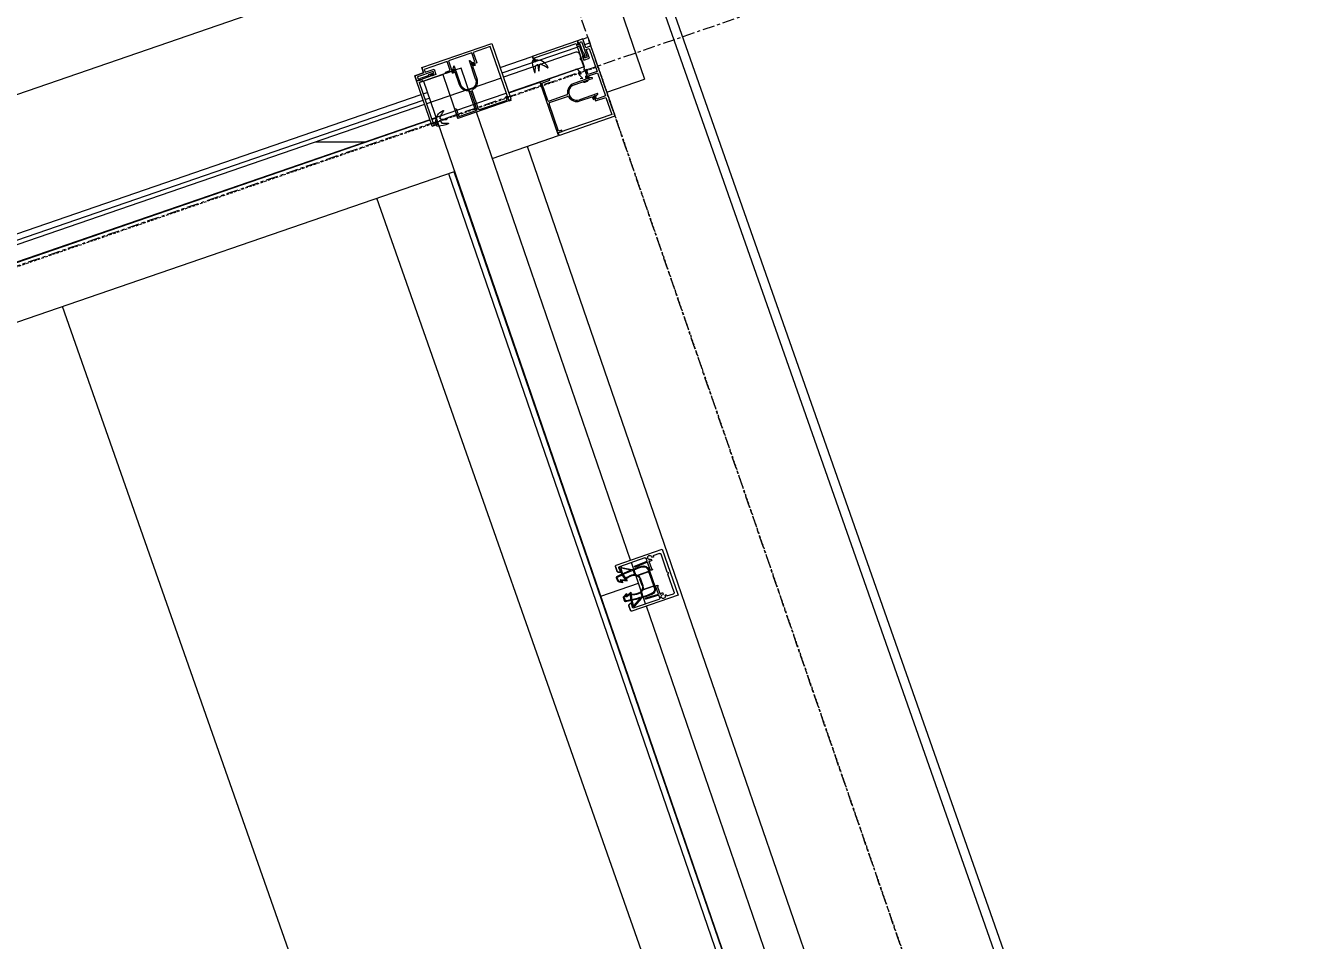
# Model space of a CAD drawing. Header units: millimetres. Extents: x -2479188 to -2300024, y 3874558 to 4053369.
# Drawn here: x -2341625 to -2340357, y 3992834 to 3993750 of the extents above; entities that cross this region are included whole.
import ezdxf

# ---------------------------------------------------------------- set-up
doc = ezdxf.new("R2010")
doc.units = ezdxf.units.MM
doc.linetypes.add('Grid Line', pattern=[21, 12, -3, 3, -3])
doc.linetypes.add('Overhead', pattern=[4, 2.5, -1.5])
for name, color, linetype, lineweight in [('A-ANNO-DIMS', 211, 'Continuous', 5), ('A-ANNO-DIMS-200', 211, 'Continuous', 5), ('A-DETL-GENF', 92, 'Continuous', 5), ('A-FLOR-OVHD', 1, 'Overhead', 13), ('A-GENM', 13, 'Continuous', 5), ('A-GLAZ-CWMG', 51, 'Continuous', 5), ('A-ROOF', 132, 'Continuous', 5), ('A-ROOF-PATT', 132, 'Continuous', 5), ('A-WALL-FNSH', 113, 'Continuous', 13), ('S-BEAM', 12, 'Continuous', 5), ('S-GRID', 1, 'Continuous', 5)]:
    doc.layers.add(name, color=color, linetype=linetype, lineweight=lineweight)
doc.styles.add('Arial', font='arial.ttf', dxfattribs={"height": 500})
doc.dimstyles.new('2_5-Diagonal-_deg_-Decimal_O', dxfattribs={"dimscale": 304.8, "dimtxt": 510.1297, "dimasz": 0.984252, "dimexe": 0.656168, "dimexo": 0.0625, "dimgap": 0.984252, "dimtad": 1, "dimdec": 0, "dimzin": 0, "dimdsep": 46, "dimtxsty": 'Arial', "dimblk1": 'OBLIQUE', "dimblk2": 'OBLIQUE', "dimsah": 1, "dimcen": 0.09, "dimdle": 0.656168, "dimazin": 0, "dimtfac": 1, "dimtdec": 4, "dimtix": 1, "dimtmove": 0, "dimatfit": 3, "dimfxl": 3.28084, "dimfxlon": 1, "dimtvp": 1, "dimtfill": 1, "dimtolj": 1, "dimtzin": 0, "dimlwd": 15, "dimlwe": 15, "dimarcsym": 2})

# ---------------------------------------------------------------- blocks, each defined once
blk = doc.blocks.new('MulticellPanel_Polycarbonate_Danpal_1040w - Blue-2881222-GA - Part A 6m')
at = {"layer": 'A-GENM'}
h = blk.add_hatch(dxfattribs=at)
h.set_pattern_fill('FP_10', color=256, style=0, pattern_type=2)
h.set_pattern_definition([(250.995, (-913393.64, 4538387.35), (756.39213, -260.52053), []), (340.995, (-913393.64, 4538387.35), (260.52053, 756.39213), [])])
h.paths.add_polyline_path([(515, 6.4), (513, 1.3), (518.8, 3.2)])
h.paths.add_polyline_path([(520, 13.5), (515, 10.9), (515, 6.4), (520, 4.4)])
h.paths.add_polyline_path([(520, 2.1), (513, 1.3), (520, -7)])
h.paths.add_polyline_path([(511.1, 0), (-356.9, 0), (-356.9, -16), (517, -16), (518.8, -8.2)])
h.paths.add_polyline_path([(-358.9, 0), (-404.7, 0), (-406.2, 0), (-437.8, 0), (-437.8, -16), (-358.9, -16), (-358.9, -13.5)])
h.paths.add_polyline_path([(-440.3, 0), (-511.9, -0.8), (-518.8, -8.2), (-517, -16), (-440.3, -14.8)])
h.paths.add_polyline_path([(-515, 6.4), (-518.8, 3.2), (-513, 1.3)])
h.paths.add_polyline_path([(-519.5, 13.2), (-520, 12.8), (-520, 4.4), (-515, 6.4), (-515.6, 11.3)])
h.paths.add_polyline_path([(-513, 1.3), (-520, 2.1), (-520, -7)])
for p, q in [((-520, 13.3), (-520, 4.4)), ((-515.7, 15), (-518.5, 15)), ((514.4, 14.2), (512.5, 10.5)), ((518.5, 15), (515.7, 15)), ((520, 4.4), (520, 13.5)), ((-520, 2.1), (-520, -7)), ((-512.5, 6), (-515, 10.9)), ((-515, 10.9), (-512.5, 10.5)), ((-513, 1.3), (-515, 6.4)), ((-515, 6.4), (-512.5, 6)), ((-440, 0), (-511.1, 0)), ((-405.7, 0), (-437.8, 0)), ((-358.9, 0), (-404.7, 0)), ((511.1, 0), (-357.2, 0)), ((512.5, 10.5), (515, 10.9)), ((515, 10.9), (512.5, 6)), ((512.5, 6), (515, 6.4)), ((515, 6.4), (513, 1.3)), ((520, -7), (520, 2.1)), ((-520, -9.4), (-520, -13)), ((520, -13), (520, -9.4)), ((-517, -16), (-440.3, -16)), ((-437.8, -16), (-358.9, -16)), ((-356.9, -16), (517, -16))]:
    blk.add_line(p, q, dxfattribs=at)
for centre, radius, start, end in [((-518.5, 13.5), 1.5, 90, 135), ((-515.7, 13.5), 1.5, 26.8391, 90), ((515.7, 13.5), 1.5, 90, 153.1609), ((518.5, 13.5), 1.5, 360, 90), ((-520, 3.2), 1.2, 270.0002, 89.9998), ((-511.1, 2), 2, 201.2136, 270), ((511.1, 2), 2, 270, 338.7864), ((520, 3.2), 1.2, 90.0002, 269.9998), ((-520, -8.2), 1.2, 270.0002, 89.9998), ((520, -8.2), 1.2, 90.0002, 269.9998), ((-517, -13), 3, 180, 270), ((517, -13), 3, 270, 360)]:
    blk.add_arc(centre, radius, start, end, dxfattribs=at)
blk = doc.blocks.new('Rectangular Mullion - Frame_Framed Facade_Danpal_DPANMF BT1-2879517-GA - Part A 6m')
at = {"layer": 'A-GLAZ-CWMG'}
for p, q in [((-2341066.7, 3993736.3), (-2341061.5, 3993738.1)), ((-2341064.8, 3993730.8), (-2341059.6, 3993732.6)), ((-2341061.5, 3993738.1), (-2341059.6, 3993732.6)), ((-2341059.6, 3993732.6), (-2341058.5, 3993729.3)), ((-2341149.5, 3993707.8), (-2341117.2, 3993718.9)), ((-2341147.5, 3993702.3), (-2341072.2, 3993728.2)), ((-2341140.7, 3993682.4), (-2341109.5, 3993693.2)), ((-2342057.4, 3993395.1), (-2341228.3, 3993680.7)), ((-2341226.4, 3993681.3), (-2341222.3, 3993682.8)), ((-2342055.5, 3993389.5), (-2341226.4, 3993675.1)), ((-2341224.5, 3993675.8), (-2341220.4, 3993677.2)), ((-2342042.7, 3993371.8), (-2341219.3, 3993655.3)), ((-2341217.7, 3993655.9), (-2341213.5, 3993657.3)), ((-2341157.3, 3993616.9), (-2341091.1, 3993639.7)), ((-2342030.3, 3993316.3), (-2341195.1, 3993603.9))]:
    blk.add_line(p, q, dxfattribs=at)
blk = doc.blocks.new('Rectangular Mullion - DPAEC50-1105308-GA - Part A 6m')
at = {"layer": 'A-DETL-GENF'}
for p, q in [((24.3, 53.5), (-24.3, 53.5)), ((-24.3, 53.5), (-24.3, 4.5)), ((-20.1, 50.7), (-1.2, 50.7)), ((-1.2, 50.7), (0, 51.9)), ((0, 51.9), (1.2, 50.7)), ((1.2, 50.7), (20.1, 50.7)), ((24.3, 4.5), (24.3, 53.5)), ((-21.3, 42.6), (-21.3, 49.5)), ((-20.1, 41), (-19.6, 42.6)), ((-17, 40), (-18.6, 39.5)), ((18.6, 39.5), (17, 40)), ((19.6, 42.6), (20.1, 41)), ((21.3, 49.5), (21.3, 42.6)), ((-21.8, 7.3), (-21.8, 34.3)), ((-20.8, 35.3), (-18.1, 35.3)), ((-18.1, 35.3), (-17.6, 21.6)), ((-9.6, 36.9), (-17.6, 36.9)), ((-16.3, 22.3), (-16.8, 35.3)), ((-16.8, 35.3), (-9, 35.3)), ((-8, 37.5), (-9.1, 37.5)), ((9.1, 34.3), (-9.1, 34.3)), ((-9.1, 33.5), (-7.9, 33.5)), ((-8, 36.3), (-8, 37.5)), ((-7.9, 33.5), (-7.9, 21.5)), ((-7.3, 22), (-7.3, 33.5)), ((-7.3, 33.5), (7.3, 33.5)), ((7.3, 33.5), (7.3, 22)), ((7.9, 21.5), (7.9, 33.5)), ((7.9, 33.5), (9.1, 33.5)), ((9.1, 37.5), (8, 37.5)), ((8, 37.5), (8, 36.3)), ((9, 35.3), (16.8, 35.3)), ((17.6, 36.9), (9.6, 36.9)), ((16.8, 35.3), (16.3, 22.3)), ((17.6, 21.6), (18.1, 35.3)), ((18.1, 35.3), (20.8, 35.3)), ((21.8, 34.3), (21.8, 7.3)), ((-15, 18), (-20.3, 8.8)), ((-19.7, 8.7), (-14.9, 16.9)), ((-9.3, 19.8), (-14.2, 19.8)), ((-14.2, 19.2), (-9.6, 19.2)), ((3.5, 23.2), (-3.5, 23.2)), ((-3.5, 22.6), (3.5, 22.6)), ((14.2, 19.8), (9.3, 19.8)), ((9.6, 19.2), (14.2, 19.2)), ((14.9, 16.9), (19.7, 8.7)), ((20.3, 8.8), (15, 18)), ((-23.3, 3.5), (-18.2, 3.5)), ((-16.8, 6.7), (-20.7, 6.3)), ((-20.3, 8.8), (-20.3, 7.3)), ((-20.3, 7.3), (-14.1, 7.3)), ((-19.7, 7.9), (-19.7, 8.7)), ((-14.2, 7.9), (-19.7, 7.9)), ((-8.9, 9.2), (-13.4, 8.1)), ((-13.3, 7.4), (-7.3, 8.9)), ((-8.5, 1.7), (-12.4, 1.4)), ((-12.2, 0.8), (-8.6, 1.1)), ((-7.3, 8.9), (-9.2, 4.5)), ((-8.7, 4), (-6.9, 4.4)), ((-6.9, 4.4), (-8.5, 1.7)), ((-8.3, 4.8), (-6.1, 9.9)), ((-6.1, 9.9), (-8.3, 9.4)), ((-5.8, 5.4), (-8.3, 4.8)), ((-7.8, 1.7), (-5.8, 5.4)), ((8.3, 4.8), (5.8, 5.4)), ((5.8, 5.4), (7.8, 1.7)), ((8.3, 9.4), (6.1, 9.9)), ((6.1, 9.9), (8.3, 4.8)), ((8.5, 1.7), (6.9, 4.4)), ((6.9, 4.4), (8.7, 4)), ((9.2, 4.5), (7.3, 8.9)), ((7.3, 8.9), (13.3, 7.4)), ((12.4, 1.4), (8.5, 1.7)), ((8.6, 1.1), (12.2, 0.8)), ((13.4, 8.1), (8.9, 9.2)), ((14.1, 7.3), (20.3, 7.3)), ((19.7, 7.9), (14.2, 7.9)), ((20.7, 6.3), (16.8, 6.7)), ((18.2, 3.5), (23.3, 3.5)), ((19.7, 8.7), (19.7, 7.9)), ((20.3, 7.3), (20.3, 8.8))]:
    blk.add_line(p, q, dxfattribs=at)
for centre, radius, start, end in [((-20.1, 49.5), 1.2, 90, 180), ((20.1, 49.5), 1.2, 360, 90), ((-20.6, 39), 2.1, 75, 15), ((-20.6, 39), 3.7, 75, 100.9055), ((-20.6, 39), 3.7, 325.4192, 15), ((20.6, 39), 3.7, 165, 214.5808), ((20.6, 39), 2.1, 165, 105), ((20.6, 39), 3.7, 79.0945, 105), ((-20.8, 34.3), 1, 90, 180), ((-9.1, 28.3), 6, 90, 178.5709), ((137.1, 24.7), 152.2, 178.5709, 182.4896), ((-9.1, 28.3), 5.2, 90, 178.5709), ((137.1, 24.7), 151.4, 178.5709, 181.8369), ((-9.8, 37.6), 0.706, 289.0493, 354.5477), ((-9, 36.3), 1, 270, 360), ((9, 36.3), 1, 180, 270), ((9.8, 37.6), 0.706, 185.4523, 250.9507), ((9.1, 28.3), 6, 1.4287, 89.9792), ((9.1, 28.3), 5.2, 1.4291, 90), ((-137.1, 24.7), 151.4, 358.1631, 1.4291), ((-137.1, 24.7), 152.2, 357.5109, 1.4287), ((20.8, 34.3), 1, 360, 90), ((137.1, 24.7), 152.2, 182.9076, 186.319), ((137.1, 24.7), 151.4, 182.064, 186.2791), ((-3.5, 16.6), 6.58, 156.7371, 181.8449), ((16.4, 17.2), 26.5, 181.8449, 197.5886), ((-3.5, 16.6), 5.98, 90, 181.8449), ((16.4, 17.2), 25.9, 181.8449, 197.6717), ((-3.5, 16.6), 6.58, 131.8412, 150.9148), ((-3.5, 16.6), 6.58, 90, 125.1634), ((3.5, 16.6), 6.58, 54.8366, 90), ((3.5, 16.6), 5.98, 358.1551, 90), ((3.5, 16.6), 6.58, 29.0852, 48.1588), ((-16.4, 17.2), 25.9, 342.3283, 358.1551), ((-16.4, 17.2), 26.5, 342.4114, 358.1551), ((3.5, 16.6), 6.58, 358.1551, 23.2629), ((-137.1, 24.7), 151.4, 353.7209, 357.936), ((-137.1, 24.7), 152.2, 353.681, 357.0924), ((-23.3, 4.5), 1, 180, 270), ((-20.8, 7.3), 1, 180, 275), ((137.1, 25.2), 152.2, 186.7358, 188.8939), ((137.1, 25.2), 151.4, 186.7315, 189.0318), ((-12.3, 1.8), 0.975, 188.8939, 275.24), ((-8.8, 4.4), 0.4, 157.1611, 284), ((-8.7, 2.1), 0.963, 275.24, 334.4387), ((8.7, 2.1), 0.963, 205.5613, 264.76), ((8.8, 4.4), 0.4, 256, 22.8389), ((12.3, 1.8), 0.975, 264.76, 351.1061), ((-137.1, 25.2), 151.4, 350.9682, 353.2685), ((-137.1, 25.2), 152.2, 351.1061, 353.2642), ((20.8, 7.3), 1, 265, 360), ((23.3, 4.5), 1, 270, 360)]:
    blk.add_arc(centre, radius, start, end, dxfattribs=at)
for points, knots in [([(-17.6, 21.6), (-17.6, 21.5), (-17.6, 21.4), (-17.4, 21.3), (-17.1, 21.3), (-16.8, 21.5), (-16.6, 21.7), (-16.4, 21.9), (-16.4, 22.1), (-16.4, 22.3), (-16.3, 22.3)], [0, 0, 0, 0, 0.125, 0.25, 0.5, 0.625, 0.75, 0.875, 0.9375, 1, 1, 1, 1]), ([(16.3, 22.3), (16.4, 22.3), (16.4, 22.1), (16.4, 22), (16.5, 21.8), (16.7, 21.5), (17.1, 21.2), (17.6, 21.3), (17.6, 21.6)], [0, 0, 0, 0, 0.0625, 0.125, 0.1875, 0.3125, 0.4375, 1, 1, 1, 1]), ([(-18.2, 3.5), (-18.1, 3.5), (-17.9, 3.5), (-17.6, 3.7), (-17.5, 3.8), (-17.3, 4), (-17.2, 4.2), (-17, 4.4), (-16.9, 4.6), (-16.8, 4.8), (-16.7, 5.1), (-16.6, 5.4), (-16.5, 5.6), (-16.5, 5.8), (-16.5, 6), (-16.5, 6.2), (-16.5, 6.4), (-16.5, 6.6), (-16.6, 6.7), (-16.8, 6.7), (-16.8, 6.7)], [0, 0, 0, 0, 0.083333, 0.166667, 0.208333, 0.25, 0.333333, 0.375, 0.416667, 0.458333, 0.5, 0.583333, 0.666667, 0.729167, 0.791667, 0.84375, 0.885417, 0.927083, 0.96875, 1, 1, 1, 1]), ([(16.8, 6.7), (16.8, 6.7), (16.6, 6.7), (16.5, 6.6), (16.5, 6.4), (16.5, 6.2), (16.5, 6), (16.5, 5.8), (16.5, 5.6), (16.6, 5.3), (16.9, 4.6), (17.5, 3.7), (17.8, 3.5), (18.2, 3.5)], [0, 0, 0, 0, 0.03125, 0.072917, 0.114583, 0.15625, 0.208333, 0.270833, 0.333333, 0.416667, 0.583333, 0.75, 1, 1, 1, 1])]:
    blk.add_open_spline(points, degree=3, knots=knots, dxfattribs=at)
blk = doc.blocks.new('Rectangular Mullion - Mullion_FramedFacade_Danpal_DPAEC50-2879753-GA - Part A 6m')
at = {"layer": 'A-GLAZ-CWMG'}
for p, q in [((3.5, 22.6), (-3.5, 22.6)), ((-18.2, 3.5), (-23.3, 3.5)), ((-20.3, 8.8), (-21.8, 8.8)), ((-20.7, 6.3), (-16.8, 6.7)), ((-20.3, 7.3), (-20.3, 8.8)), ((-14.1, 7.3), (-20.3, 7.3)), ((-8.6, 1.1), (-12.2, 0.8)), ((-8.3, 9.4), (-6.1, 9.9)), ((-6.1, 9.9), (-8.3, 4.8)), ((-8.3, 4.8), (-5.8, 5.4)), ((-5.8, 5.4), (-7.8, 1.7)), ((7.8, 1.7), (5.8, 5.4)), ((5.8, 5.4), (8.3, 4.8)), ((8.3, 4.8), (6.1, 9.9)), ((6.1, 9.9), (8.3, 9.4)), ((12.2, 0.8), (8.6, 1.1)), ((20.3, 7.3), (14.1, 7.3)), ((16.8, 6.7), (20.7, 6.3)), ((23.3, 3.5), (18.2, 3.5)), ((21.8, 8.8), (20.3, 8.8)), ((20.3, 8.8), (20.3, 7.3))]:
    blk.add_line(p, q, dxfattribs=at)
for centre, radius, start, end in [((-3.5, 16.6), 5.98, 90, 181.8449), ((16.4, 17.2), 25.9, 181.8449, 197.6717), ((3.5, 16.6), 5.98, 358.1551, 90), ((-16.4, 17.2), 25.9, 342.3283, 358.1551), ((-23.3, 4.5), 1, 180, 270), ((-20.8, 7.3), 1, 227.5, 275), ((137.1, 25.2), 152.2, 186.7358, 188.8939), ((-12.3, 1.8), 0.975, 188.8939, 275.24), ((-8.7, 2.1), 0.963, 275.24, 334.4387), ((8.7, 2.1), 0.963, 205.5613, 264.76), ((12.3, 1.8), 0.975, 264.76, 351.1061), ((-137.1, 25.2), 152.2, 351.1061, 353.2642), ((20.8, 7.3), 1, 265, 0), ((23.3, 4.5), 1, 270, 0)]:
    blk.add_arc(centre, radius, start, end, dxfattribs=at)
for points, knots in [([(-16.8, 6.7), (-16.8, 6.7), (-16.6, 6.7), (-16.5, 6.6), (-16.5, 6.4), (-16.5, 6.2), (-16.5, 6), (-16.5, 5.8), (-16.5, 5.6), (-16.6, 5.4), (-16.7, 5.1), (-16.8, 4.8), (-16.9, 4.6), (-17, 4.4), (-17.2, 4.2), (-17.3, 4), (-17.5, 3.8), (-17.6, 3.7), (-17.9, 3.5), (-18.1, 3.5), (-18.2, 3.5)], [-1, -1, -1, -1, -0.96875, -0.927083, -0.885417, -0.84375, -0.791667, -0.729167, -0.666667, -0.583333, -0.5, -0.458333, -0.416667, -0.375, -0.333333, -0.25, -0.208333, -0.166667, -0.083333, 0, 0, 0, 0]), ([(18.2, 3.5), (17.8, 3.5), (17.5, 3.7), (16.9, 4.6), (16.6, 5.3), (16.5, 5.6), (16.5, 5.8), (16.5, 6), (16.5, 6.2), (16.5, 6.4), (16.5, 6.6), (16.6, 6.7), (16.8, 6.7), (16.8, 6.7)], [-1, -1, -1, -1, -0.75, -0.583333, -0.416667, -0.333333, -0.270833, -0.208333, -0.15625, -0.114583, -0.072917, -0.03125, 0, 0, 0, 0])]:
    blk.add_open_spline(points, degree=3, knots=knots, dxfattribs=at)
blk = doc.blocks.new('Rectangular Mullion - DPANMF BT2-V69-GA - Part A 6m')
at = {"layer": 'A-DETL-GENF'}
for p, q in [((-41.7, 64.5), (-46.7, 64.5)), ((-46.7, 64.5), (-46.7, 10.5)), ((-46, 64.5), (10.8, 64.5)), ((13.3, 67), (-45.3, 67)), ((-41.7, 63), (-41.7, 64.5)), ((10.8, 64.5), (10.8, 46.4)), ((13.3, -7.1), (13.3, 67)), ((-45.2, 33.9), (-45.2, 63)), ((-45.2, 63), (-41.7, 63)), ((-15.1, 40.1), (4, 40.1)), ((-2, 41.3), (-15, 41.3)), ((-2, 43.8), (-2, 41.3)), ((-1, 41.3), (-1, 43.8)), ((0.9, 41.3), (-1, 41.3)), ((10.8, 46.4), (-0.2, 46.4)), ((-0.2, 46.4), (-0.2, 42.1)), ((1.3, 41.5), (1.3, 44.9)), ((1.3, 44.9), (10.8, 44.9)), ((4.2, 40.7), (1.7, 42.1)), ((10.8, 44.9), (10.8, 20.4)), ((-45.2, 12), (-45.2, 30.4)), ((-25.4, 32.9), (-44.2, 32.9)), ((-44.2, 31.4), (-25.4, 31.4)), ((4, 24.1), (-15.3, 24.1)), ((-15.3, 22.9), (-2, 22.9)), ((-2, 22.9), (-2, 20.4)), ((-1, 20.4), (-1, 22.9)), ((-1, 22.9), (0.9, 22.9)), ((-0.2, 22), (-0.2, 13.8)), ((-0.2, 13.8), (1.3, 13.8)), ((1.3, 20.4), (1.3, 22.5)), ((10.8, 20.4), (1.3, 20.4)), ((1.3, 13.8), (1.3, 18.9)), ((1.3, 18.9), (10.8, 18.9)), ((1.7, 22.2), (4.2, 23.6)), ((10.8, 18.9), (10.8, -5.4)), ((-46.7, 10.5), (-36.7, 10.5)), ((-36.7, 12), (-45.2, 12)), ((-36.7, 10.5), (-36.7, 12)), ((7.8, 4), (2, 4)), ((2, 4), (2, 0.1)), ((3.3, -0.6), (3.3, 2.3)), ((3.3, 2.3), (5.9, 2.3)), ((3.3, 1.2), (3.3, -1.6)), ((4.4, -2.2), (4.4, 0.6)), ((5.9, 2.3), (5.9, -14.3)), ((7.8, -5.4), (7.8, 4)), ((-45.8, -6.3), (-48, -0.4)), ((-43.7, -6.9), (-45.8, -6.3)), ((-44.1, -10.5), (-45.6, -10.5)), ((-45.6, -10.5), (-45.6, -16.4)), ((-45.6, -12.3), (-45.6, -10.5)), ((-45.6, -10.5), (-43.4, -10.5)), ((-44.2, -0.9), (-43.1, -6.3)), ((-44.1, -14.4), (-44.1, -10.5)), ((-41.5, -5.9), (-43.6, -0.7)), ((-43.4, -10.5), (-43.4, -11.6)), ((0, -11.7), (0, -14.4)), ((1.8, -11), (0.7, -11)), ((2.4, -16.4), (1.6, -12.4)), ((1.6, -12.4), (3.2, -12.4)), ((2.3, -2.4), (2.3, -10.5)), ((2.3, -12.7), (2.3, -16.4)), ((3.7, -3.3), (4.4, -2.2)), ((3.7, -11.9), (3.7, -3.3)), ((10.8, -5.4), (7.8, -5.4)), ((7.8, -16.4), (7.8, -7.1)), ((7.8, -7.1), (13.3, -7.1)), ((-45.6, -16.4), (2.4, -16.4)), ((0, -14.4), (-44.1, -14.4)), ((2.3, -16.4), (7.8, -16.4)), ((5.9, -14.3), (4.2, -14.3))]:
    blk.add_line(p, q, dxfattribs=at)
for centre, radius, start, end in [((-15.3, 32.1), 9.2, 88.3739, 170.1209), ((-15.3, 32.1), 8, 88.2562, 270), ((-1.5, 43.8), 0.5, 0, 180), ((4, 40.4), 0.3, 270, 60), ((-44.2, 33.9), 1, 180, 270), ((-44.2, 30.4), 1, 90, 180), ((-25.4, 33.9), 1, 270, 350.1209), ((-25.4, 30.4), 1, 9.879, 90), ((-15.3, 32.1), 9.2, 189.879, 270), ((-1.5, 20.4), 0.5, 180, 0), ((4, 23.8), 0.3, 300, 90), ((2.8, 0.1), 0.834, 180, 303.9612), ((-48.3, -0.5), 0.4, 19.6375, 186.4047), ((-9.6, -1.2), 39.1, 179.0481, 193.7613), ((-44.3, -9.7), 3.39, 193.7613, 216.2723), ((-43.9, -0.8), 0.32, 21.9882, 191.4702), ((-43.6, -6.4), 0.48, 253.5726, 11.4702), ((-45.9, -0.3), 11.6, 282.7142, 356.5551), ((-40.7, -5.5), 0.88, 201.9882, 317.4298), ((-81.5, 37), 59.8, 313.8532, 321.0063), ((-34.7, -0.9), 0.4, 353.0736, 139.4168), ((0.7, -11.7), 0.7, 90, 180), ((1.8, -10.5), 0.5, 270, 0), ((3.2, -11.9), 0.5, 270, 0), ((4.2, -13.8), 0.5, 180, 270)]:
    blk.add_arc(centre, radius, start, end, dxfattribs=at)
for points, knots in [([(-45.3, 67), (-45.3, 67), (-45.4, 67), (-45.6, 66.9), (-45.7, 66.7), (-45.8, 66.6), (-45.9, 66.4), (-46, 66.1), (-46.1, 65.8), (-46.3, 65.6), (-46.4, 65.3), (-46.4, 65.1), (-46.4, 64.9), (-46.4, 64.7), (-46.2, 64.6), (-46.1, 64.5), (-46, 64.5)], [0, 0, 0, 0, 0.0625, 0.125, 0.177083, 0.229167, 0.291667, 0.375, 0.458333, 0.541667, 0.625, 0.708333, 0.770833, 0.84375, 0.916667, 1, 1, 1, 1]), ([(-0.2, 42.1), (-0.2, 41.9), (0, 41.7), (0.3, 41.5), (0.5, 41.4), (0.6, 41.3), (0.8, 41.3), (1, 41.2), (1.2, 41.3), (1.3, 41.4), (1.3, 41.5)], [0, 0, 0, 0, 0.333333, 0.416667, 0.5, 0.583333, 0.666667, 0.75, 0.84375, 1, 1, 1, 1]), ([(1.7, 42.1), (1.7, 42.1), (1.6, 42.2), (1.4, 42), (1.2, 41.8), (1.1, 41.6), (1, 41.4), (0.9, 41.3)], [0, 0, 0, 0, 0.25, 0.5, 0.75, 0.875, 1, 1, 1, 1]), ([(1.3, 22.5), (1.3, 22.6), (1.2, 22.7), (1.1, 22.8), (0.9, 22.8), (0.7, 22.8), (0.5, 22.7), (0.3, 22.6), (0.1, 22.5), (0, 22.3), (-0.2, 22.2), (-0.2, 22.1), (-0.2, 22)], [0, 0, 0, 0, 0.083333, 0.1875, 0.291667, 0.375, 0.458333, 0.583333, 0.666667, 0.75, 0.875, 1, 1, 1, 1]), ([(0.9, 22.9), (1, 22.9), (1.1, 22.7), (1.2, 22.5), (1.3, 22.3), (1.5, 22.1), (1.6, 22.1), (1.7, 22.2)], [0, 0, 0, 0, 0.125, 0.25, 0.375, 0.625, 1, 1, 1, 1]), ([(4.4, 0.6), (4.4, 0.7), (4.3, 1), (4.2, 1.2), (3.9, 1.3), (3.7, 1.4), (3.4, 1.4), (3.3, 1.3), (3.3, 1.2)], [0, 0, 0, 0, 0.166667, 0.333333, 0.5, 0.666667, 0.791667, 1, 1, 1, 1]), ([(-47, -11.7), (-46.8, -12), (-46.3, -12.4), (-45.7, -12.5), (-45.6, -12.4), (-45.6, -12.3)], [0, 0, 0, 0, 0.470588, 0.735294, 1, 1, 1, 1]), ([(3.3, -1.6), (3.2, -1.6), (3.1, -1.6), (2.9, -1.6), (2.7, -1.7), (2.5, -1.8), (2.4, -2), (2.3, -2.2), (2.3, -2.3), (2.3, -2.4)], [0, 0, 0, 0, 0.222222, 0.388889, 0.555556, 0.666667, 0.777778, 0.888889, 1, 1, 1, 1]), ([(3.7, -13.8), (3.7, -13.8), (3.7, -13.7), (3.7, -13.5), (3.6, -13.3), (3.5, -13.2), (3.3, -13.1), (3.2, -12.9), (3, -12.8), (2.8, -12.6), (2.7, -12.5), (2.5, -12.4), (2.3, -12.4), (2.3, -12.6), (2.3, -12.7)], [0, 0, 0, 0, 0.0625, 0.125, 0.1875, 0.25, 0.3125, 0.375, 0.5, 0.583333, 0.708333, 0.802083, 0.911458, 1, 1, 1, 1])]:
    blk.add_open_spline(points, degree=3, knots=knots, dxfattribs=at)
blk = doc.blocks.new('Rectangular Mullion - Frame_Framed Facade_Danpal_DPANMF BT2-2879768-GA - Part A 6m')
at = {"layer": 'A-GLAZ-CWMG'}
for p, q in [((-60, 54.5), (-60, 57)), ((-13.3, 0.5), (-60, 0.5)), ((-13.3, -24.4), (-13.3, 0.5)), ((-58.9, -26.4), (-58.9, -20.5)), ((-58.9, -20.5), (-57.4, -20.5)), ((-57.4, -20.5), (-57.4, -24.4)), ((0, -17.1), (-5.5, -17.1)), ((-5.5, -17.1), (-5.5, -26.4)), ((-5.5, -26.4), (-10.9, -26.4))]:
    blk.add_line(p, q, dxfattribs=at)
blk = doc.blocks.new('Rectangular Mullion - Frame_Framed Facade_Danpal_DPANMF BT1-2879757-GA - Part A 6m')
at = {"layer": 'A-GLAZ-CWMG'}
for p, q in [((-2340974.9, 3993200.9), (-2340649.3, 3992255.4)), ((-2341053.8, 3993173.8), (-2340728.2, 3992228.3)), ((-2341048.2, 3993175.7), (-2340722.6, 3992230.2))]:
    blk.add_line(p, q, dxfattribs=at)
blk = doc.blocks.new('Rectangular Mullion - Frame_Framed Facade_Danpal_DPANMF BT1-2879758-GA - Part A 6m')
at = {"layer": 'A-GLAZ-CWMG'}
for p, q in [((-2341122.3, 3993629), (-2340974.9, 3993200.9)), ((-2341195.6, 3993603.7), (-2341048.2, 3993175.7)), ((-2341201.2, 3993601.8), (-2341053.8, 3993173.8))]:
    blk.add_line(p, q, dxfattribs=at)
blk = doc.blocks.new('Structural Framing 61 - Structural Framing 1-2879215-GA - Part A 6m')
at = {"layer": 'S-BEAM'}
for p, q in [((-2343541, 3993023.9), (-2341066.8, 3993875.9)), ((-2341066.8, 3993875.9), (-2341004.9, 3993696.2)), ((-2341042.6, 3993683.2), (-2341004.9, 3993696.2))]:
    blk.add_line(p, q, dxfattribs=at)
blk = doc.blocks.new('Rectangular Mullion - DPANMF BT1-V76-GA - Part A 6m')
at = {"layer": 'A-DETL-GENF'}
for p, q in [((45.3, 67), (-13.3, 67)), ((-13.3, 67), (-13.3, -7.1)), ((-10.8, 46.4), (-10.8, 64.5)), ((-10.8, 64.5), (46, 64.5)), ((46.7, 64.5), (41.7, 64.5)), ((41.7, 64.5), (41.7, 63)), ((46.7, 10.5), (46.7, 64.5)), ((41.7, 63), (45.2, 63)), ((45.2, 63), (45.2, 33.9)), ((0.2, 46.4), (-10.8, 46.4)), ((-10.8, 20.4), (-10.8, 44.9)), ((-10.8, 44.9), (-1.3, 44.9)), ((-1.7, 42.1), (-4.2, 40.7)), ((-4, 40.1), (15.1, 40.1)), ((-1.3, 44.9), (-1.3, 41.5)), ((1, 41.3), (-0.9, 41.3)), ((0.2, 42.1), (0.2, 46.4)), ((1, 43.8), (1, 41.3)), ((2, 41.3), (2, 43.8)), ((15, 41.3), (2, 41.3)), ((44.2, 32.9), (25.4, 32.9)), ((25.4, 31.4), (44.2, 31.4)), ((45.2, 30.4), (45.2, 12)), ((-1.3, 20.4), (-10.8, 20.4)), ((-10.8, -5.4), (-10.8, 18.9)), ((-10.8, 18.9), (-1.3, 18.9)), ((-4.2, 23.6), (-1.7, 22.2)), ((15.3, 24.1), (-4, 24.1)), ((-1.3, 22.5), (-1.3, 20.4)), ((-1.3, 18.9), (-1.3, 13.8)), ((-1.3, 13.8), (0.2, 13.8)), ((-0.9, 22.9), (1, 22.9)), ((0.2, 13.8), (0.2, 22)), ((1, 22.9), (1, 20.4)), ((2, 20.4), (2, 22.9)), ((2, 22.9), (15.3, 22.9)), ((-2, 4), (-7.8, 4)), ((-7.8, 4), (-7.8, -5.4)), ((-5.9, -14.3), (-5.9, 2.3)), ((-5.9, 2.3), (-3.3, 2.3)), ((-4.4, 0.6), (-4.4, -2.2)), ((-3.3, 2.3), (-3.3, -0.6)), ((-3.3, -1.6), (-3.3, 1.2)), ((-2, 0.1), (-2, 4)), ((45.2, 12), (36.7, 12)), ((36.7, 12), (36.7, 10.5)), ((36.7, 10.5), (46.7, 10.5)), ((-13.3, -7.1), (-7.8, -7.1)), ((-7.8, -5.4), (-10.8, -5.4)), ((-7.8, -7.1), (-7.8, -16.4)), ((-4.4, -2.2), (-3.7, -3.3)), ((-3.7, -3.3), (-3.7, -11.9)), ((-3.2, -12.4), (-1.6, -12.4)), ((-1.6, -12.4), (-2.4, -16.4)), ((-2.3, -10.5), (-2.3, -2.4)), ((-2.3, -16.4), (-2.3, -12.7)), ((-0.7, -11), (-1.8, -11)), ((0, -14.4), (0, -11.7)), ((43.6, -0.7), (41.5, -5.9)), ((43.1, -6.3), (44.2, -0.9)), ((43.4, -11.6), (43.4, -10.5)), ((43.4, -10.5), (45.6, -10.5)), ((45.8, -6.3), (43.7, -6.9)), ((45.6, -10.5), (44.1, -10.5)), ((44.1, -10.5), (44.1, -14.4)), ((45.6, -16.4), (45.6, -10.5)), ((45.6, -10.5), (45.6, -12.3)), ((48, -0.4), (45.8, -6.3)), ((-7.8, -16.4), (-2.3, -16.4)), ((-4.2, -14.3), (-5.9, -14.3)), ((-2.4, -16.4), (45.6, -16.4)), ((44.1, -14.4), (0, -14.4))]:
    blk.add_line(p, q, dxfattribs=at)
for centre, radius, start, end in [((-4, 40.4), 0.3, 120, 270), ((1.5, 43.8), 0.5, 360, 180), ((15.3, 32.1), 9.2, 9.8791, 91.6261), ((15.3, 32.1), 8, 270, 91.7438), ((15.3, 32.1), 9.2, 270, 350.121), ((25.4, 33.9), 1, 189.8791, 270), ((25.4, 30.4), 1, 90, 170.121), ((44.2, 33.9), 1, 270, 0), ((44.2, 30.4), 1, 0, 90), ((-4, 23.8), 0.3, 90, 240), ((1.5, 20.4), 0.5, 180, 360), ((-2.8, 0.1), 0.834, 236.0388, 360), ((-3.2, -11.9), 0.5, 180, 270), ((-1.8, -10.5), 0.5, 180, 270), ((-0.7, -11.7), 0.7, 360, 90), ((34.7, -0.9), 0.4, 40.5832, 186.9264), ((45.9, -0.3), 11.6, 183.4449, 257.2858), ((81.5, 37), 59.8, 218.9937, 226.1468), ((40.7, -5.5), 0.88, 222.5702, 338.0118), ((43.6, -6.4), 0.48, 168.5298, 286.4274), ((43.9, -0.8), 0.32, 348.5298, 158.0118), ((44.3, -9.7), 3.39, 323.7277, 346.2387), ((9.6, -1.2), 39.1, 346.2387, 0.9519), ((48.3, -0.5), 0.4, 353.5953, 160.3625), ((-4.2, -13.8), 0.5, 270, 360)]:
    blk.add_arc(centre, radius, start, end, dxfattribs=at)
for points, knots in [([(46, 64.5), (46, 64.5), (46.1, 64.5), (46.3, 64.6), (46.4, 64.7), (46.4, 64.9), (46.4, 65.2), (46.3, 65.4), (46.2, 65.8), (46, 66.1), (45.8, 66.5), (45.7, 66.6), (45.6, 66.8), (45.5, 67), (45.4, 67), (45.3, 67)], [0, 0, 0, 0, 0.041667, 0.104167, 0.177083, 0.239583, 0.333333, 0.416667, 0.5, 0.666667, 0.729167, 0.791667, 0.84375, 0.90625, 1, 1, 1, 1]), ([(-0.9, 41.3), (-1, 41.4), (-1.1, 41.6), (-1.2, 41.8), (-1.3, 42), (-1.5, 42.2), (-1.6, 42.2), (-1.7, 42.1)], [0, 0, 0, 0, 0.125, 0.25, 0.375, 0.625, 1, 1, 1, 1]), ([(-1.3, 41.5), (-1.3, 41.5), (-1.2, 41.3), (-1.1, 41.2), (-0.9, 41.2), (-0.7, 41.3), (-0.5, 41.4), (-0.3, 41.5), (-0.1, 41.6), (0, 41.7), (0.2, 41.9), (0.2, 42), (0.2, 42.1)], [0, 0, 0, 0, 0.083333, 0.1875, 0.291667, 0.375, 0.458333, 0.583333, 0.666667, 0.75, 0.875, 1, 1, 1, 1]), ([(-1.7, 22.2), (-1.7, 22.1), (-1.6, 22.1), (-1.4, 22.2), (-1.2, 22.5), (-1.1, 22.7), (-1, 22.9), (-0.9, 22.9)], [0, 0, 0, 0, 0.25, 0.5, 0.75, 0.875, 1, 1, 1, 1]), ([(0.2, 22), (0.2, 22.2), (0, 22.4), (-0.3, 22.6), (-0.5, 22.7), (-0.6, 22.7), (-0.8, 22.8), (-1, 22.8), (-1.2, 22.8), (-1.3, 22.7), (-1.3, 22.5)], [0, 0, 0, 0, 0.333333, 0.416667, 0.5, 0.583333, 0.666667, 0.75, 0.84375, 1, 1, 1, 1]), ([(-3.3, 1.2), (-3.3, 1.2), (-3.3, 1.3), (-3.6, 1.4), (-3.9, 1.4), (-4.2, 1.2), (-4.3, 1), (-4.4, 0.7), (-4.4, 0.6)], [0, 0, 0, 0, 0.125, 0.25, 0.5, 0.666667, 0.833333, 1, 1, 1, 1]), ([(-2.3, -12.7), (-2.3, -12.6), (-2.3, -12.5), (-2.5, -12.4), (-2.7, -12.5), (-2.9, -12.7), (-3.1, -12.9), (-3.3, -13), (-3.4, -13.2), (-3.5, -13.3), (-3.6, -13.4), (-3.7, -13.6), (-3.7, -13.8), (-3.7, -13.8)], [0, 0, 0, 0, 0.072917, 0.1875, 0.291667, 0.5, 0.583333, 0.666667, 0.729167, 0.791667, 0.854167, 0.916667, 1, 1, 1, 1]), ([(-2.3, -2.4), (-2.3, -2.3), (-2.3, -2.2), (-2.4, -2), (-2.5, -1.8), (-2.6, -1.7), (-2.8, -1.7), (-3, -1.6), (-3.2, -1.6), (-3.3, -1.6)], [0, 0, 0, 0, 0.111111, 0.222222, 0.333333, 0.444444, 0.555556, 0.708333, 1, 1, 1, 1]), ([(45.6, -12.3), (45.6, -12.3), (45.7, -12.5), (45.8, -12.5), (46, -12.5), (46.4, -12.4), (46.8, -12.1), (47, -11.8), (47, -11.7)], [0, 0, 0, 0, 0.147059, 0.294118, 0.411765, 0.588235, 0.823529, 1, 1, 1, 1])]:
    blk.add_open_spline(points, degree=3, knots=knots, dxfattribs=at)
blk = doc.blocks.new('Rectangular Mullion - Frame_Framed Facade_Danpal_DPANMF BT1-2881316-GA - Part A 6m')
at = {"layer": 'A-GLAZ-CWMG'}
for p, q in [((-58.9, 26.4), (-58.9, 20.5)), ((-5.5, 26.4), (-10.9, 26.4)), ((-5.5, 17.1), (-5.5, 26.4)), ((-58.9, 20.5), (-57.4, 20.5)), ((-57.4, 20.5), (-57.4, 24.4)), ((-13.3, 24.4), (-13.3, -0.5)), ((0, 17.1), (-5.5, 17.1)), ((-13.3, -0.5), (-60, -0.5)), ((-60, -54.5), (-60, -57))]:
    blk.add_line(p, q, dxfattribs=at)
blk = doc.blocks.new('DIMBLOCK1-GA - Part A 6m')
at = {"layer": 'A-ANNO-DIMS-200', "lineweight": 15}
for p, q in [((-2349275, 4050158.5), (-2349545.1, 4051121.4)), ((-2349275, 4050158.5), (-2349171.1, 4050343.4)), ((-2349275, 4050158.5), (-2349378.9, 4049973.6)), ((-2349275, 4050158.5), (-2349275, 4050158.5)), ((-2349275, 4050158.5), (-2349221, 4049965.9)), ((-2359400.9, 4046998.1), (-2359726.5, 4047943.6)), ((-2359400.9, 4046998.1), (-2359307.9, 4047188.7)), ((-2359400.9, 4046998.1), (-2359493.9, 4046807.4)), ((-2359400.9, 4046998.1), (-2359335.8, 4046809))]:
    blk.add_line(p, q, dxfattribs=at)
for start, end in [(105.604575, 109.06324), (105.667407, 109.000407)]:
    blk.add_arc((-2300023.8, 3874558.4), 182376.2, start, end, dxfattribs=at)
at = {"layer": 'A-ANNO-DIMS-200', "color": 0, "lineweight": 15, "insert": (-2355422.9, 4049314.8), "char_height": 500, "width": 1958.898, "attachment_point": 1, "rotation": 17.3339, "line_spacing_factor": 0.941778, "style": 'Arial', "bg_fill": 3, "box_fill_scale": 1.25, "bg_fill_color": 256, "bg_fill_true_color": 13158600, "bg_fill_transparency": 0}
blk.add_mtext('3.33°', dxfattribs=at)
blk = doc.blocks.new('_Oblique')
at = {"color": 0, "linetype": 'ByBlock', "lineweight": -2}
blk.add_line((-0.5, -0.5), (0.5, 0.5), dxfattribs=at)

msp = doc.modelspace()

# ---------------------------------------------------------------- hatches: boundary and pattern name
at = {"layer": 'A-ROOF-PATT'}
h = msp.add_hatch(dxfattribs=at)
h.set_pattern_fill('FP_1', color=256, style=0, pattern_type=2)
h.set_pattern_definition([(109.367, (-4018.33, 11431.97), (-314.1568, -110.428734), [])])
h.paths.add_polyline_path([(-2379210.5, 3972669.7), (-2379200.7, 3972672.3), (-2379210.5, 3972757), (-2379210.5, 3972672.3)])
h.paths.add_polyline_path([(-2395153, 3967433.9), (-2339817, 3967433.9), (-2339817, 3977217.7), (-2344520.5, 3976673.7), (-2344516, 3976624.7), (-2344563.3, 3976619.1), (-2344575, 3976616.9), (-2344575.7, 3976615.1), (-2344741.4, 3976596.7), (-2344741.4, 3976596), (-2344777.5, 3976594.3), (-2344803.1, 3976592.7), (-2344808.6, 3976640.4), (-2350252.4, 3976010.8), (-2350247.9, 3975961.7), (-2350295.1, 3975956.1), (-2350306.8, 3975954), (-2350307.6, 3975952.2), (-2350473.2, 3975933.8), (-2350473.2, 3975933), (-2350509.3, 3975931.4), (-2350535, 3975929.8), (-2350540.5, 3975977.5), (-2355984.2, 3975347.9), (-2355979.7, 3975298.8), (-2356026.9, 3975293.2), (-2356038.6, 3975291), (-2356039.4, 3975289.2), (-2356205, 3975270.8), (-2356206.1, 3975270.2), (-2356227.8, 3975270), (-2356266.8, 3975266.8), (-2356272.3, 3975314.6), (-2361716, 3974685), (-2361711.5, 3974635.9), (-2361758.8, 3974630.3), (-2361770.5, 3974628.1), (-2361771.2, 3974626.3), (-2361936.9, 3974607.9), (-2361936.9, 3974607.2), (-2361973, 3974605.6), (-2361998.6, 3974603.9), (-2362004.1, 3974651.7), (-2367447.9, 3974022), (-2367443.4, 3973973), (-2367490.6, 3973967.4), (-2367502.3, 3973965.2), (-2367503.1, 3973963.4), (-2367668.7, 3973945), (-2367668.7, 3973944.3), (-2367704.8, 3973942.6), (-2367730.5, 3973941), (-2367736, 3973988.7), (-2373179.7, 3973359.1), (-2373175.2, 3973310.1), (-2373222.4, 3973304.4), (-2373234.1, 3973302.3), (-2373234.9, 3973300.5), (-2373400.5, 3973282.1), (-2373400.5, 3973281.4), (-2373436.6, 3973279.7), (-2373462.3, 3973278.1), (-2373467.8, 3973325.8), (-2378911.5, 3972696.2), (-2378907, 3972647.1), (-2378954.3, 3972641.5), (-2378966, 3972639.4), (-2378966.7, 3972637.6), (-2379132.4, 3972619.1), (-2379133.4, 3972618.5), (-2379155.1, 3972618.3), (-2379194.1, 3972615.1), (-2379200, 3972662.9), (-2384512.7, 3972048.3), (-2384502.4, 3971953.6), (-2385050.7, 3971890.3), (-2385081.1, 3972155.2), (-2384532.8, 3972218.5), (-2384513.5, 3972057.3), (-2379210.5, 3972669.7), (-2379210.5, 3972757), (-2379215.7, 3972812.5), (-2379167.1, 3972817.7), (-2379155, 3972815.1), (-2379154.2, 3972816.9), (-2378988.6, 3972835.5), (-2378988.6, 3972836.1), (-2378966.7, 3972841.3), (-2378928.6, 3972844.4), (-2378912.5, 3972704.1), (-2373468.7, 3973333.7), (-2373483.8, 3973475.4), (-2373435.3, 3973480.7), (-2373423.2, 3973478), (-2373422.4, 3973479.9), (-2373256.8, 3973498.4), (-2373256.8, 3973499.1), (-2373234.9, 3973504.2), (-2373196.8, 3973507.4), (-2373180.6, 3973367.1), (-2367736.9, 3973996.7), (-2367752, 3974138.4), (-2367703.5, 3974143.6), (-2367691.3, 3974140.9), (-2367690.6, 3974142.8), (-2367524.9, 3974161.3), (-2367524.9, 3974162), (-2367503.1, 3974167.1), (-2367465, 3974170.3), (-2367448.8, 3974030), (-2362005, 3974659.6), (-2362020.2, 3974801.3), (-2361971.6, 3974806.5), (-2361959.5, 3974803.9), (-2361958.7, 3974805.7), (-2361793.1, 3974824.2), (-2361793.1, 3974824.9), (-2361771.2, 3974830.1), (-2361733.1, 3974833.2), (-2361717, 3974692.9), (-2356273.2, 3975322.5), (-2356288.3, 3975464.2), (-2356239.8, 3975469.4), (-2356227.7, 3975466.8), (-2356226.9, 3975468.6), (-2356061.3, 3975487.2), (-2356061.3, 3975487.8), (-2356039.4, 3975493), (-2356001.3, 3975496.1), (-2355985.1, 3975355.8), (-2350541.4, 3975985.4), (-2350556.5, 3976127.1), (-2350507.9, 3976132.3), (-2350495.8, 3976129.7), (-2350495.1, 3976131.6), (-2350329.4, 3976150.1), (-2350329.4, 3976150.7), (-2350307.6, 3976155.9), (-2350269.5, 3976159.1), (-2350253.3, 3976018.8), (-2344809.5, 3976648.4), (-2344824.6, 3976790), (-2344776.1, 3976795.3), (-2344764, 3976792.6), (-2344763.2, 3976794.5), (-2344597.6, 3976813), (-2344597.6, 3976813.7), (-2344575.7, 3976818.8), (-2344537.6, 3976822), (-2344521.5, 3976681.7), (-2339817, 3977225.8), (-2339817, 3989581.9), (-2341201.2, 3993601.8), (-2387343.6, 3977708.9), (-2397478.9, 3974146.4), (-2395280.2, 3967761.1), (-2395420.1, 3967713), (-2397618.5, 3974097.3), (-2397703.4, 3974067.4), (-2395505.3, 3967683.7), (-2395543.1, 3967670.7), (-2397741.1, 3974054.2), (-2397781.7, 3974039.8), (-2397673.7, 3973729.6), (-2395460.8, 3967433.9)])
h.paths.add_polyline_path([(-2381874.4, 3972354), (-2381855.1, 3972356.6), (-2381865.9, 3972355)])
h.paths.add_polyline_path([(-2395958.4, 3974286.8), (-2395986.7, 3974294.4), (-2396009.9, 3974312.2), (-2396024.5, 3974337.6), (-2396028.3, 3974366.6), (-2396020.8, 3974394.8), (-2396002.9, 3974418), (-2395977.6, 3974432.7), (-2395948.6, 3974436.5), (-2395920.3, 3974428.9), (-2395897.1, 3974411.1), (-2395882.5, 3974385.7), (-2395878.7, 3974356.7), (-2395886.2, 3974328.4), (-2395904.1, 3974305.2), (-2395929.4, 3974290.6)])
h.paths.add_polyline_path([(-2391146, 3975919.2), (-2391174.3, 3975926.7), (-2391197.5, 3975944.6), (-2391212.1, 3975969.9), (-2391215.9, 3975998.9), (-2391208.3, 3976027.2), (-2391190.5, 3976050.4), (-2391165.2, 3976065), (-2391136.2, 3976068.8), (-2391107.9, 3976061.2), (-2391084.7, 3976043.4), (-2391070.1, 3976018.1), (-2391066.2, 3975989.1), (-2391073.8, 3975960.8), (-2391091.7, 3975937.6), (-2391117, 3975923), (-2391136.2, 3975920.4)])
h.paths.add_polyline_path([(-2386228.6, 3977588.1), (-2386256.8, 3977595.7), (-2386280, 3977613.5), (-2386294.7, 3977638.8), (-2386298.5, 3977667.8), (-2386290.9, 3977696.1), (-2386273.1, 3977719.3), (-2386247.7, 3977733.9), (-2386218.7, 3977737.7), (-2386190.4, 3977730.2), (-2386167.2, 3977712.3), (-2386152.6, 3977687), (-2386148.8, 3977658), (-2386156.4, 3977629.7), (-2386174.2, 3977606.5), (-2386199.6, 3977591.9), (-2386218.7, 3977589.4)])
h.paths.add_polyline_path([(-2382750.9, 3977732.3), (-2382759, 3977734.6), (-2382766.3, 3977744.4), (-2382764.7, 3977756.3), (-2382759.2, 3977763.2), (-2382761.7, 3977765.1), (-2382762.6, 3977764.5), (-2382766.9, 3977773.3), (-2382768.6, 3977804.3), (-2382775, 3977804.3), (-2382775, 3977814.3), (-2382726.7, 3977814.3), (-2382726.7, 3977804.3), (-2382734.9, 3977804.3), (-2382737, 3977773.3), (-2382742.9, 3977773.3), (-2382744.9, 3977765.4), (-2382739.6, 3977759.6), (-2382735.4, 3977748.3), (-2382737, 3977740.3), (-2382742.9, 3977734.5), (-2382748.8, 3977732.9)])
h.paths.add_polyline_path([(-2383707.6, 3977758), (-2383707.6, 3977770.6), (-2383708.4, 3977773.3), (-2383709.9, 3977773.3), (-2383710.6, 3977763.6), (-2383707.7, 3977758.3)])
h.paths.add_polyline_path([(-2382779.3, 3977761.4), (-2382784, 3977763.3), (-2382774.7, 3977762.2)])
h.paths.add_polyline_path([(-2383676.9, 3977732.3), (-2383676.9, 3977737), (-2383685.6, 3977737), (-2383688.3, 3977737), (-2383691.9, 3977740.8), (-2383686.6, 3977742.1), (-2383691.9, 3977746.8), (-2383697.5, 3977746.8), (-2383698.9, 3977751.3), (-2383704.1, 3977754.7), (-2383704.4, 3977758.2), (-2383710.4, 3977759.6), (-2383715.7, 3977773.3), (-2383717.9, 3977773.3), (-2383719.6, 3977804.3), (-2383726, 3977804.3), (-2383726, 3977814.3), (-2383677.7, 3977814.3), (-2383677.7, 3977804.3), (-2383685.9, 3977804.3), (-2383688, 3977773.3), (-2383693.9, 3977773.3), (-2383694, 3977767.2), (-2383695.3, 3977764.3), (-2383691.7, 3977758.3), (-2383689.3, 3977758.3), (-2383687.1, 3977759.9), (-2383676.9, 3977758.3), (-2383676.9, 3977764.3), (-2382796.7, 3977762.2), (-2382794.3, 3977761.4), (-2382777.4, 3977760.8), (-2382772.1, 3977757.2), (-2382773.4, 3977754.4), (-2382771.7, 3977752.5), (-2382768.5, 3977752.5), (-2382768.4, 3977750.3), (-2382776.4, 3977746.7), (-2382777.4, 3977744.4), (-2382776.8, 3977742.2), (-2382776.4, 3977741.1), (-2382768.7, 3977740.5), (-2382766.3, 3977738.5), (-2382771.5, 3977737), (-2382771.9, 3977734.8), (-2382786.9, 3977733.4), (-2382915.2, 3977732.3), (-2383447.3, 3977732.3)])
h.paths.add_polyline_path([(-2383684.2, 3977738.4), (-2383676.9, 3977742.1), (-2383676.9, 3977744.2), (-2383684.2, 3977742), (-2383685.4, 3977740.3)])
h.paths.add_polyline_path([(-2382768.6, 3977754.4), (-2382771.9, 3977757.3), (-2382766.9, 3977756.3), (-2382768.3, 3977754.8)])
h.paths.add_polyline_path([(-2382831.6, 3977804.3), (-2382838, 3977804.3), (-2382838, 3977814.3), (-2382789.7, 3977814.3), (-2382789.7, 3977804.3), (-2382826.4, 3977804.3)])
h.paths.add_polyline_path([(-2381252.8, 3979277.1), (-2381281, 3979284.7), (-2381304.2, 3979302.5), (-2381319, 3979328.5), (-2381322.7, 3979356.8), (-2381315.1, 3979385.1), (-2381297.3, 3979408.3), (-2381271.9, 3979422.9), (-2381242.9, 3979426.8), (-2381214.6, 3979419.2), (-2381191.4, 3979401.3), (-2381176.8, 3979376), (-2381173, 3979347), (-2381180.6, 3979318.7), (-2381198.4, 3979295.5), (-2381223.8, 3979280.9)])
h.paths.add_polyline_path([(-2376309.7, 3980954.8), (-2376338, 3980962.4), (-2376361.2, 3980980.2), (-2376375.8, 3981005.6), (-2376379.6, 3981034.6), (-2376372.1, 3981062.8), (-2376354.2, 3981086), (-2376328.9, 3981100.7), (-2376299.9, 3981104.5), (-2376271.6, 3981096.9), (-2376248.4, 3981079.1), (-2376233.8, 3981053.7), (-2376230, 3981024.7), (-2376237.6, 3980996.4), (-2376255.4, 3980973.2), (-2376280.7, 3980958.6)])
h.paths.add_polyline_path([(-2371411.2, 3982617.2), (-2371439.5, 3982624.8), (-2371462.7, 3982642.6), (-2371477.3, 3982668), (-2371481.1, 3982697), (-2371473.5, 3982725.2), (-2371455.7, 3982748.4), (-2371430.4, 3982763.1), (-2371401.4, 3982766.9), (-2371373.1, 3982759.3), (-2371349.9, 3982741.5), (-2371335.3, 3982716.1), (-2371331.5, 3982687.1), (-2371339, 3982658.8), (-2371356.9, 3982635.6), (-2371382.2, 3982621), (-2371401.4, 3982618.5)])
h.paths.add_polyline_path([(-2366426.9, 3984309.2), (-2366455.1, 3984316.7), (-2366478.3, 3984334.6), (-2366493, 3984359.9), (-2366496.8, 3984388.9), (-2366489.2, 3984417.2), (-2366471.4, 3984440.4), (-2366446, 3984455), (-2366417, 3984458.8), (-2366388.7, 3984451.3), (-2366365.5, 3984433.4), (-2366350.9, 3984408.1), (-2366347.1, 3984379.1), (-2366354.7, 3984350.8), (-2366372.5, 3984327.6), (-2366397.8, 3984313), (-2366420.8, 3984310)])
h.paths.add_polyline_path([(-2361476.2, 3985989.5), (-2361504.4, 3985997.1), (-2361527.6, 3986014.9), (-2361542.3, 3986040.3), (-2361546.1, 3986069.3), (-2361538.5, 3986097.6), (-2361520.7, 3986120.8), (-2361495.3, 3986135.4), (-2361466.3, 3986139.2), (-2361438, 3986131.6), (-2361414.8, 3986113.8), (-2361400.2, 3986088.5), (-2361396.4, 3986059.4), (-2361404, 3986031.2), (-2361421.8, 3986008), (-2361447.1, 3985993.3), (-2361466.3, 3985990.8)])
h.paths.add_polyline_path([(-2357592.1, 3987302.6), (-2357620.4, 3987310.2), (-2357643.6, 3987328), (-2357658.2, 3987353.4), (-2357662, 3987382.4), (-2357654.4, 3987410.6), (-2357636.6, 3987433.9), (-2357611.2, 3987448.5), (-2357582.2, 3987452.3), (-2357554, 3987444.7), (-2357530.8, 3987426.9), (-2357516.1, 3987401.5), (-2357512.3, 3987372.5), (-2357519.9, 3987344.3), (-2357537.7, 3987321), (-2357563.1, 3987306.4)])
h.paths.add_polyline_path([(-2353749.6, 3988601.4), (-2353777.8, 3988609), (-2353801.1, 3988626.8), (-2353815.7, 3988652.2), (-2353819.5, 3988681.2), (-2353811.9, 3988709.4), (-2353794.1, 3988732.6), (-2353768.7, 3988747.3), (-2353739.7, 3988751.1), (-2353711.5, 3988743.5), (-2353688.2, 3988725.7), (-2353673.6, 3988700.3), (-2353669.8, 3988671.3), (-2353677.4, 3988643), (-2353695.2, 3988619.8), (-2353720.6, 3988605.2)])
h.paths.add_polyline_path([(-2354929.5, 3989102.4), (-2350574.6, 3990602.2), (-2350568.1, 3990608.4), (-2350568.1, 3990618.2), (-2350574.6, 3990633.2), (-2354840.4, 3989133.8)])
h.paths.add_polyline_path([(-2339817, 3989600), (-2339817, 3989601.6), (-2339841.3, 3989670.8)])
h.paths.add_polyline_path([(-2339817, 3989838.1), (-2339817, 3990467.8), (-2341051.7, 3993980.5), (-2350565.4, 3990636.5), (-2350557.1, 3990616.7), (-2350553.7, 3990612.9), (-2350543.5, 3990612.9), (-2341066.8, 3993875.9), (-2341004.9, 3993696.2), (-2341042.6, 3993683.2), (-2341034.4, 3993659.3), (-2341122.3, 3993629), (-2339989.5, 3990339.1)])
h.paths.add_polyline_path([(-2349820.2, 3989930.1), (-2349848.4, 3989937.7), (-2349871.6, 3989955.5), (-2349886.3, 3989980.9), (-2349890.1, 3990009.9), (-2349882.5, 3990038.1), (-2349864.7, 3990061.3), (-2349839.3, 3990076), (-2349810.3, 3990079.8), (-2349782, 3990072.2), (-2349758.8, 3990054.4), (-2349744.2, 3990029), (-2349740.4, 3990000), (-2349748, 3989971.7), (-2349765.8, 3989948.5), (-2349791.1, 3989933.9), (-2349810.3, 3989931.4)])
h.paths.add_polyline_path([(-2345822.6, 3991282.3), (-2345850.9, 3991289.8), (-2345874.6, 3991308.6), (-2345888.7, 3991333), (-2345892.6, 3991362), (-2345885, 3991390.3), (-2345867.1, 3991413.5), (-2345841.8, 3991428.1), (-2345812.8, 3991431.9), (-2345784.5, 3991424.3), (-2345761.3, 3991406.5), (-2345746.7, 3991381.2), (-2345742.9, 3991352.2), (-2345750.5, 3991323.9), (-2345768.3, 3991300.7), (-2345793.6, 3991286.1)])
h.paths.add_polyline_path([(-2341861.1, 3992622), (-2341889.4, 3992629.6), (-2341912.6, 3992647.4), (-2341927.2, 3992672.8), (-2341931, 3992701.8), (-2341923.5, 3992730), (-2341905.6, 3992753.2), (-2341880.3, 3992767.9), (-2341851.3, 3992771.7), (-2341823, 3992764.1), (-2341799.8, 3992746.3), (-2341785.2, 3992720.9), (-2341781.4, 3992691.9), (-2341789, 3992663.6), (-2341806.8, 3992640.4), (-2341832.1, 3992625.8)])

# ---------------------------------------------------------------- linework, layer by layer
at = {"layer": 'A-FLOR-OVHD'}
for p, q in [((-2343541, 3992851.5), (-2341051.5, 3993708.7)), ((-2341051.5, 3993708.7), (-2339817, 3990123.5))]:
    msp.add_line(p, q, dxfattribs=at)
at = {"layer": 'A-ROOF'}
msp.add_line((-2339817, 3990467.8), (-2341051.7, 3993980.5), dxfattribs=at)
at = {"layer": 'A-WALL-FNSH', "color": 254, "lineweight": 5}
for p, q in [((-2341194.7, 3993705.1), (-2341226.2, 3993694.2)), ((-2341188.4, 3993707.2), (-2341193.9, 3993705.3)), ((-2341173.6, 3993664.2), (-2341188.4, 3993707.2)), ((-2341226.2, 3993694.2), (-2339817, 3989601.6)), ((-2341018.8, 3993214.8), (-2341173.2, 3993663.1)), ((-2341003.8, 3993171.2), (-2341018, 3993212.4)), ((-2341048.7, 3993178.8), (-2341010.9, 3993191.8)), ((-2340693.2, 3992269.3), (-2341003, 3993168.8))]:
    msp.add_line(p, q, dxfattribs=at)
at = {"layer": 'S-GRID', "linetype": 'Grid Line'}
for p, q in [((-2337022.9, 3982009), (-2359990.1, 4048709.2)), ((-2338393.7, 3994624.4), (-2467184.7, 3950277.1))]:
    msp.add_line(p, q, dxfattribs=at)

# ---------------------------------------------------------------- block references
at = {"layer": 'A-DETL-GENF', "extrusion": (0, 0, -1), "rotation": 70.9995928797833}
msp.add_blockref('Rectangular Mullion - DPANMF BT2-V69-GA - Part A 6m', (2341216.8, 3993697.5), dxfattribs=at)
at = {"layer": 'A-DETL-GENF', "rotation": 199.0053386485265}
msp.add_blockref('Rectangular Mullion - DPANMF BT1-V76-GA - Part A 6m', (-2341068.8, 3993718.3), dxfattribs=at)
at = {"layer": 'A-GENM', "rotation": 199.0053386485264}
msp.add_blockref('MulticellPanel_Polycarbonate_Danpal_1040w - Blue-2881222-GA - Part A 6m', (-2341557.2, 3993539.5), dxfattribs=at)
at = {"layer": 'A-GLAZ-CWMG'}
for name in ['Rectangular Mullion - Frame_Framed Facade_Danpal_DPANMF BT1-2879517-GA - Part A 6m', 'Rectangular Mullion - Frame_Framed Facade_Danpal_DPANMF BT1-2879758-GA - Part A 6m', 'Rectangular Mullion - Frame_Framed Facade_Danpal_DPANMF BT1-2879757-GA - Part A 6m']:
    msp.add_blockref(name, (0, 0), dxfattribs=at)
at = {"layer": 'A-GLAZ-CWMG', "extrusion": (0, 0, -1), "rotation": 70.9995928797833}
for name, p in [('Rectangular Mullion - Frame_Framed Facade_Danpal_DPANMF BT2-2879768-GA - Part A 6m', (2341211.6, 3993713.3)), ('Rectangular Mullion - DPAEC50-1105308-GA - Part A 6m', (2341029.8, 3993185.3)), ('Rectangular Mullion - Mullion_FramedFacade_Danpal_DPAEC50-2879753-GA - Part A 6m', (2341029.8, 3993185.3))]:
    msp.add_blockref(name, p, dxfattribs=at)
at = {"layer": 'A-GLAZ-CWMG', "rotation": 19.00533864852643}
msp.add_blockref('Rectangular Mullion - Frame_Framed Facade_Danpal_DPANMF BT1-2881316-GA - Part A 6m', (-2341052.9, 3993713.2), dxfattribs=at)
at = {"layer": 'S-BEAM'}
msp.add_blockref('Structural Framing 61 - Structural Framing 1-2879215-GA - Part A 6m', (0, 0), dxfattribs=at)

# ---------------------------------------------------------------- next in the draw order: dimensions: what is measured, and where the dimension line sits
at = {"layer": 'A-ANNO-DIMS', "lineweight": 15}
dim = msp.add_angular_dim_3p(base=(-2352670.5, 4049170.5), center=(-2300023.8, 3874558.4), p1=(-2349545.1, 4051121.4), p2=(-2359726.5, 4047943.6), dimstyle='2_5-Diagonal-_deg_-Decimal_O', override={"dimpost": '<>', "dimfxl": 10665.823406}, dxfattribs=at)
dim.commit()
dim.dimension.update_dxf_attribs({"geometry": 'DIMBLOCK1-GA - Part A 6m', "text_midpoint": (-2354526.4, 4049182.2)})

doc.saveas('drawing.dxf')
